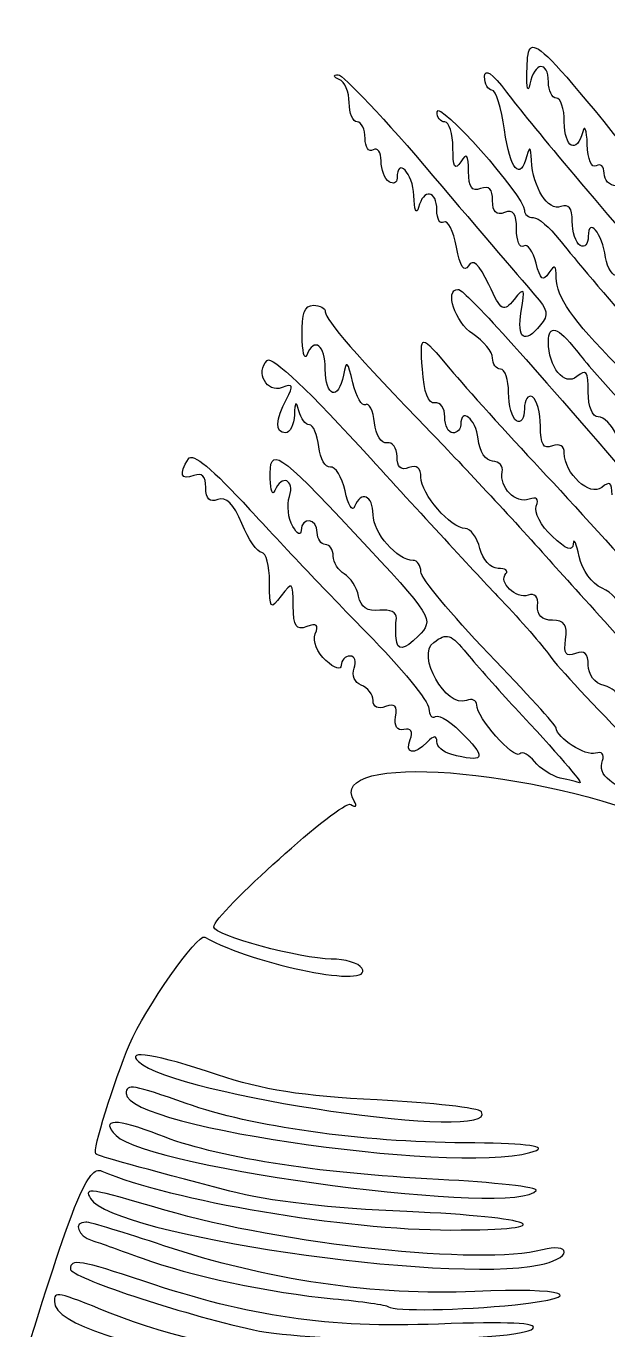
# Model space of a CAD drawing. Extents: x 131 to 482, y 16 to 824.
# Drawn here: x 152.1 to 210.5, y 332.1 to 462.9 of the extents above; entities that cross this region are included whole.
import ezdxf

# ---------------------------------------------------------------- set-up
doc = ezdxf.new("R2010")
doc.units = 0
doc.layers.add('Vrstva_1', color=7, linetype='CONTINUOUS')

msp = doc.modelspace()

# ---------------------------------------------------------------- linework, layer by layer
at = {"layer": 'Vrstva_1', "color": 7}
for points in [[(201.820314, 434.285745)], [(194.742913, 389.837169)], [(205.742897, 387.44606)], [(197.820147, 353.960731)], [(203.342916, 350.085713)], [(203.331577, 346.06732)], [(203.642878, 338.585669)], [(201.203722, 334.597351)]]:
    msp.add_lwpolyline(points, close=True, dxfattribs=at)
for points in [[(189.248094, 401.48555), (189.248122, 401.485748)], [(202.988727, 332.21143), (202.988727, 332.211543)]]:
    msp.add_lwpolyline(points, dxfattribs=at)
for points in [[(202.396229, 458.285896), (202.508481, 462.858378), (202.461426, 462.903506), (218.484289, 442.900942)], [(204.542906, 457.285748), (204.542906, 459.466554), (203.141514, 459.315439), (202.68834, 457.085906)], [(183.542916, 457.555918), (182.96428, 457.789493), (182.912321, 457.986019), (183.419609, 458.022557)], [(183.419609, 458.022557), (183.90181, 458.05714), (188.192755, 453.495742), (192.955073, 447.885723)], [(198.1429, 457.828271), (198.1429, 458.709477), (198.898872, 458.177244), (200.342897, 456.27942)], [(202.68834, 457.085906), (202.48708, 456.095906), (202.355694, 456.635906), (202.396229, 458.285896)], [(184.542894, 455.219065), (184.542894, 456.282397), (184.092894, 457.333965), (183.542916, 457.555918)], [(198.867832, 456.485754), (198.469111, 456.485754), (198.1429, 457.089874), (198.1429, 457.828271)], [(205.3429, 455.685761), (204.902906, 455.685761), (204.542906, 456.405761), (204.542906, 457.285748)], [(193.364566, 454.285757), (193.39433, 455.669348), (202.142897, 445.835055), (202.142897, 444.417789)], [(200.142913, 452.485757), (199.840343, 454.685754), (199.266554, 456.485754), (198.867832, 456.485754)], [(200.342897, 456.27942), (202.773152, 453.085427), (208.801848, 445.908756), (218.54291, 434.61377)], [(206.142894, 453.285751), (206.142894, 454.605761), (205.782894, 455.685761), (205.3429, 455.685761)], [(185.342916, 453.285723), (184.902894, 453.285723), (184.542894, 454.155732), (184.542894, 455.219065)], [(194.142903, 453.285751), (193.70291, 453.285751), (193.352661, 453.735751), (193.364566, 454.285757)], [(186.14291, 451.63851), (186.14291, 452.544491), (185.78291, 453.285723), (185.342916, 453.285723)], [(194.955143, 450.685757), (194.949473, 452.115751), (194.582897, 453.285751), (194.142903, 453.285751)], [(207.991451, 452.285745), (207.396686, 450.009836), (206.142894, 450.688082), (206.142894, 453.285751)], [(208.450097, 451.038529), (208.399073, 452.494517), (208.192711, 453.055748), (207.991451, 452.285745)], [(186.942903, 450.485717), (186.50291, 450.213874), (186.14291, 450.732614), (186.14291, 451.63851)], [(202.391439, 449.885764), (201.712343, 447.287017), (200.696349, 448.461836), (200.142913, 452.485757)], [(187.742897, 449.380148), (187.742897, 450.260164), (187.382897, 450.757672), (186.942903, 450.485717)], [(195.742919, 449.285754), (195.154418, 448.375153), (194.96444, 448.712787), (194.955143, 450.685757)], [(196.530667, 448.310863), (196.522163, 450.008986), (196.348399, 450.22269), (195.742919, 449.285754)], [(202.850113, 449.433156), (202.782081, 450.78857), (202.659058, 450.910035), (202.391439, 449.885764)], [(209.342897, 448.885757), (208.876825, 448.597701), (208.504182, 449.496255), (208.450097, 451.038529)], [(188.542919, 447.285742), (188.102897, 447.557584), (187.742897, 448.500161), (187.742897, 449.380148)], [(191.035706, 445.885739), (190.954352, 448.165474), (189.342913, 449.834032), (189.342913, 447.638513)], [(205.804267, 444.798595), (204.501209, 444.298564), (202.988415, 446.671871), (202.850113, 449.433156)], [(210.142919, 448.132989), (210.142919, 448.818945), (209.782919, 449.157685), (209.342897, 448.885757)], [(189.342913, 447.638513), (189.342913, 447.172554), (188.982913, 447.013786), (188.542919, 447.285742)], [(192.955073, 447.885723), (197.717391, 442.275732), (202.325732, 436.886277), (203.195798, 435.909175)], [(197.742903, 446.596441), (196.859032, 446.257276), (196.539681, 446.708976), (196.530667, 448.310863)], [(211.34291, 446.885745), (210.682919, 446.885745), (210.142919, 447.447005), (210.142919, 448.132989)], [(193.34291, 444.438539), (193.34291, 446.445921), (192.001243, 446.625354), (191.49438, 444.68572)], [(198.942894, 445.39645), (198.942894, 446.543773), (198.572037, 446.91463), (197.742903, 446.596441)], [(191.49438, 444.68572), (191.293121, 443.915745), (191.086758, 444.45583), (191.035706, 445.885739)], [(200.142913, 444.19646), (199.313751, 443.878299), (198.942894, 444.249184), (198.942894, 445.39645)], [(206.942916, 443.307855), (206.942916, 444.646517), (206.594963, 445.102044), (205.804267, 444.798595)], [(194.055199, 443.231546), (193.663423, 442.989468), (193.34291, 443.532586), (193.34291, 444.438539)], [(201.342903, 442.524132), (201.342903, 444.091294), (201.024658, 444.534803), (200.142913, 444.19646)], [(202.142897, 444.417789), (202.142897, 444.015184), (202.541108, 443.68577), (203.02776, 443.68577)], [(203.02776, 443.68577), (203.51444, 443.68577), (204.68444, 442.699512), (205.627782, 441.494079)], [(210.294147, 439.685773), (209.943558, 442.131165), (208.542903, 443.820983), (208.542903, 441.798548)], [(195.318573, 440.73411), (195.015464, 442.349802), (194.446947, 443.473654), (194.055199, 443.231546)], [(202.057574, 440.833011), (201.664494, 440.590082), (201.342903, 441.351099), (201.342903, 442.524132)], [(207.74291, 440.885764), (207.302916, 441.157606), (206.942916, 442.247641), (206.942916, 443.307855)], [(203.312529, 439.121962), (203.015373, 440.305965), (202.450626, 441.07594), (202.057574, 440.833011)], [(205.627782, 441.494079), (206.571095, 440.288646), (209.862913, 436.382617), (212.942897, 432.814025)], [(208.542903, 441.798548), (208.542903, 441.024576), (208.182903, 440.613836), (207.74291, 440.885764)], [(196.518705, 438.846605), (196.08336, 438.142224), (195.688239, 438.763833), (195.318573, 440.73411)], [(211.513158, 437.869502), (211.000399, 437.768306), (210.451867, 438.585761), (210.294147, 439.685773)], [(198.554604, 436.974123), (197.567552, 439.054157), (196.98061, 439.593987), (196.518705, 438.846605)], [(204.585625, 438.127483), (204.010787, 437.218866), (203.736365, 437.433222), (203.312529, 439.121962)], [(205.330654, 437.648485), (205.322151, 438.951061), (205.168513, 439.04897), (204.585625, 438.127483)], [(211.470582, 428.852183), (206.929366, 433.445868), (205.345111, 435.71554), (205.330654, 437.648485)], [(196.94291, 432.012104), (195.17718, 433.169065), (194.08244, 436.485685), (195.466286, 436.485685)], [(195.466286, 436.485685), (196.08336, 436.485685), (201.163158, 430.893156), (212.54273, 417.685663)], [(201.099577, 435.468643), (200.023036, 434.151326), (199.843773, 434.25737), (198.554604, 436.974123)], [(201.820314, 434.285773), (202.217788, 436.648564), (202.152053, 436.756479), (201.099577, 435.468643)], [(203.195798, 435.909175), (204.50033, 434.444173), (204.599684, 433.918091), (203.762358, 432.909184)], [(179.806059, 431.885679), (179.760421, 434.047068), (180.078469, 434.885669), (180.942894, 434.885669)], [(180.942894, 434.885669), (181.602913, 434.885669), (182.142913, 434.590526), (182.142913, 434.229761)], [(182.142913, 434.229761), (182.142913, 433.411937), (185.292431, 429.816416), (192.780658, 422.085685)], [(203.762358, 432.909184), (202.127873, 430.939757), (201.350132, 431.491011), (201.820314, 434.285745)], [(180.272727, 429.885666), (180.050774, 429.335688), (179.840812, 430.235688), (179.806059, 431.885679)], [(191.889955, 428.485663), (191.637105, 432.085663), (191.637105, 432.085663), (194.676894, 428.485663)], [(198.942894, 429.593669), (198.942894, 430.203061), (198.042894, 431.291367), (196.94291, 432.012104)], [(204.542906, 431.233087), (204.542906, 433.020019), (205.49753, 432.725102), (207.342913, 430.368038)], [(182.142913, 428.485663), (182.142913, 430.902652), (181.021754, 431.741934), (180.272727, 429.885666)], [(207.398699, 427.731987), (206.159363, 426.703436), (204.542906, 428.685165), (204.542906, 431.233087)], [(177.805593, 426.620466), (176.277351, 426.034035), (175.102333, 428.165178), (176.295861, 429.358706)], [(176.295861, 429.358706), (176.783165, 429.846038), (180.568522, 426.265285), (186.712673, 419.504939)], [(184.919335, 427.098671), (184.384806, 429.334781), (184.255546, 429.441534), (183.96627, 427.885682)], [(199.742916, 428.485663), (199.302894, 428.485663), (198.942894, 428.984277), (198.942894, 429.593669)], [(207.342913, 430.368038), (208.2229, 429.244016), (210.0229, 427.174554), (211.34291, 425.76925)], [(183.96627, 427.885682), (183.476217, 425.249745), (182.142913, 425.688491), (182.142913, 428.485663)], [(193.14284, 425.085676), (192.489284, 424.954998), (192.055243, 426.132822), (191.889955, 428.485663)], [(194.676894, 428.485663), (196.348825, 426.505663), (200.422636, 421.996252), (203.729788, 418.464709)], [(200.54291, 426.132879), (200.54291, 427.426923), (200.18291, 428.485663), (199.742916, 428.485663)], [(208.542903, 426.183619), (208.542903, 428.259203), (208.349297, 428.521011), (207.398699, 427.731987)], [(178.235892, 425.459565), (178.994755, 426.877512), (178.930097, 427.051984), (177.805593, 426.620466)], [(186.185854, 424.912224), (185.829369, 424.691972), (185.259436, 425.675792), (184.919335, 427.098671)], [(178.142916, 422.085685), (177.09268, 422.085685), (177.12868, 423.390557), (178.235892, 425.459565)], [(179.494362, 424.285682), (179.219117, 425.339206), (179.105533, 425.24022), (179.035716, 423.885685)], [(201.342903, 423.285676), (200.90291, 423.557518), (200.54291, 424.838863), (200.54291, 426.132879)], [(202.942919, 425.685685), (202.502897, 425.957528), (202.142897, 425.417528), (202.142897, 424.485666)], [(203.742913, 422.752876), (203.742913, 424.093975), (203.382913, 425.413729), (202.942919, 425.685685)], [(209.553199, 423.685672), (208.955174, 423.685672), (208.542903, 424.705011), (208.542903, 426.183619)], [(180.548425, 422.885679), (180.169914, 422.885679), (179.695593, 423.515679), (179.494362, 424.285682)], [(187.088462, 423.099241), (186.948431, 424.316693), (186.54234, 425.132532), (186.185854, 424.912224)], [(194.142847, 423.685672), (194.142847, 424.565688), (193.692847, 425.195688), (193.14284, 425.085676)], [(197.489713, 421.485676), (197.256988, 423.50709), (195.742862, 424.720687), (195.742862, 422.885679)], [(202.142897, 424.485666), (202.142897, 423.553748), (201.782897, 423.013748), (201.342903, 423.285676)], [(179.035716, 423.885685), (178.984692, 422.895685), (178.58291, 422.085685), (178.142916, 422.085685)], [(181.489782, 420.685682), (181.350601, 421.895679), (180.926935, 422.885679), (180.548425, 422.885679)], [(188.342906, 421.085679), (187.779266, 420.97286), (187.231867, 421.8516), (187.088462, 423.099241)], [(194.94284, 422.085685), (194.502847, 422.085685), (194.142847, 422.805685), (194.142847, 423.685672)], [(195.742862, 422.885679), (195.742862, 422.445685), (195.382862, 422.085685), (194.94284, 422.085685)], [(204.942903, 420.774973), (204.037999, 420.427729), (203.742913, 420.914154), (203.742913, 422.752876)], [(211.360456, 421.885672), (210.922135, 422.875672), (210.108875, 423.685672), (209.553199, 423.685672)], [(192.780658, 422.085685), (195.977117, 418.785676), (201.461278, 412.87765), (204.96765, 408.95674)], [(198.942837, 419.24931), (198.240412, 419.271987), (197.63788, 420.197868), (197.489713, 421.485676)], [(168.391536, 419.468173), (168.818037, 420.139559), (170.777288, 418.524661), (174.579284, 414.36788)], [(176.606028, 417.485622), (176.509933, 420.831865), (177.332689, 420.302466), (185.025917, 412.067679)], [(182.649152, 418.654432), (182.150708, 418.561739), (181.628991, 419.475685), (181.489782, 420.685682)], [(189.342913, 419.710791), (189.342913, 420.576973), (188.892913, 421.195663), (188.342906, 421.085679)], [(206.142894, 420.069713), (206.142894, 420.777269), (205.671237, 421.054469), (204.942903, 420.774973)], [(209.89588, 416.612636), (208.713634, 415.631452), (206.142894, 417.999515), (206.142894, 420.069713)], [(168.942903, 417.796413), (167.630803, 417.292894), (167.418516, 417.936444), (168.391536, 419.468173)], [(184.123933, 416.254422), (183.811243, 417.667238), (183.147596, 418.747238), (182.649152, 418.654432)], [(186.712673, 419.504939), (192.020888, 413.66435), (197.926191, 407.265676), (199.835609, 405.285676)], [(190.542903, 418.596378), (189.726667, 418.28315), (189.342913, 418.639465), (189.342913, 419.710791)], [(191.742894, 417.622819), (191.742894, 418.568854), (191.334535, 418.900167), (190.542903, 418.596378)], [(199.91478, 418.165115), (200.040072, 418.741427), (199.602856, 419.229326), (198.942837, 419.24931)], [(170.142894, 416.596394), (170.142894, 417.743717), (169.772037, 418.114573), (168.942903, 417.796413)], [(177.072695, 416.285632), (176.850743, 415.735625), (176.64078, 416.274293), (176.606028, 417.485622)], [(178.547987, 415.701751), (179.089773, 417.408718), (177.741247, 417.942425), (177.072695, 416.285632)], [(196.19564, 412.485676), (194.759297, 412.485676), (191.742894, 415.965713), (191.742894, 417.622819)], [(202.610415, 415.422312), (201.275666, 414.91012), (199.581511, 416.633896), (199.91478, 418.165115)], [(203.729788, 418.464709), (207.036969, 414.933194), (212.082837, 409.36629), (214.942853, 406.093833)], [(171.347278, 415.398076), (170.513184, 415.078016), (170.142894, 415.446548), (170.142894, 416.596394)], [(185.084368, 414.685672), (184.868935, 414.135666), (184.436651, 414.841578), (184.123933, 416.254422)], [(186.942903, 413.863455), (186.942903, 415.81012), (185.734494, 416.344706), (185.084368, 414.685672)], [(210.942913, 415.849068), (210.942913, 417.103483), (210.700267, 417.280337), (209.89588, 416.612636)], [(173.758003, 412.97298), (172.92062, 414.977074), (172.183243, 415.718872), (171.347278, 415.398076)], [(178.869776, 412.701761), (178.416317, 413.480636), (178.271524, 414.830636), (178.547987, 415.701751)], [(203.328346, 414.736356), (203.612377, 415.47651), (203.365763, 415.712154), (202.610415, 415.422312)], [(174.579284, 414.36788), (177.639284, 411.022346), (182.9329, 405.450255), (186.342894, 401.985411)], [(181.342891, 412.085764), (181.342891, 413.525395), (179.753477, 413.721099), (179.718554, 412.285606)], [(190.952056, 409.285672), (189.388352, 409.285672), (186.942903, 412.077969), (186.942903, 413.863455)], [(204.919262, 411.70782), (203.806295, 412.753408), (203.090377, 414.116249), (203.328346, 414.736356)], [(175.75365, 410.085694), (175.319552, 410.085694), (174.421508, 411.384983), (173.758003, 412.97298)], [(179.718554, 412.285606), (179.70438, 411.735628), (179.323206, 411.922885), (178.869776, 412.701761)], [(197.671414, 410.485663), (197.395319, 411.585676), (196.731247, 412.485676), (196.19564, 412.485676)], [(182.142884, 410.885773), (181.702891, 410.885773), (181.342891, 411.425773), (181.342891, 412.085764)], [(182.942878, 409.725524), (182.942878, 410.36366), (182.582878, 410.885773), (182.142884, 410.885773)], [(185.025917, 412.067679), (193.04788, 403.481055), (193.126286, 403.354743), (191.464305, 401.692762)], [(207.037508, 410.946236), (206.96976, 410.13102), (206.367001, 410.347729), (204.919262, 411.70782)], [(207.639558, 409.685669), (207.360629, 411.005679), (207.089552, 411.57292), (207.037508, 410.946236)], [(176.5429, 407.132787), (176.5429, 408.756898), (176.187747, 410.085694), (175.75365, 410.085694)], [(184.053719, 407.925524), (183.44274, 408.277389), (182.942878, 409.087389), (182.942878, 409.725524)], [(199.491483, 408.485679), (198.752717, 408.485679), (197.95278, 409.364702), (197.671414, 410.485663)], [(209.944891, 406.495984), (208.893719, 406.957663), (207.936176, 408.282548), (207.639558, 409.685669)], [(191.742894, 408.144557), (191.742894, 408.772176), (191.387004, 409.285672), (190.952056, 409.285672)], [(200.283171, 407.959285), (200.572702, 408.248787), (200.216557, 408.485679), (199.491483, 408.485679)], [(204.96765, 408.95674), (208.47405, 405.03583), (215.75291, 397.053694), (221.142903, 391.218718)], [(177.717464, 405.732813), (176.616374, 404.277052), (176.5429, 404.364643), (176.5429, 407.132787)], [(178.917454, 404.710809), (178.894777, 407.148066), (178.829297, 407.20269), (177.717464, 405.732813)], [(185.486519, 405.685757), (185.309354, 406.565773), (184.66467, 407.57366), (184.053719, 407.925524)], [(198.535612, 399.944551), (194.799634, 403.826939), (191.742894, 407.516939), (191.742894, 408.144557)], [(202.521662, 405.78823), (201.330913, 405.331285), (199.464951, 407.141065), (200.283171, 407.959285)], [(187.60998, 404.282409), (186.358314, 404.14578), (185.710201, 404.574094), (185.486519, 405.685757)], [(203.46319, 404.740687), (203.538308, 405.648822), (203.184261, 406.042526), (202.521662, 405.78823)], [(211.74285, 404.445657), (211.74285, 405.138983), (210.933757, 406.061632), (209.944891, 406.495984)], [(180.281798, 402.649682), (179.203442, 402.235909), (178.937949, 402.638343), (178.917454, 404.710809)], [(189.282421, 403.482416), (189.35839, 404.068819), (188.669968, 404.398091), (187.60998, 404.282409)], [(199.835609, 405.285676), (201.744998, 403.305676), (203.938362, 400.785676), (204.709754, 399.685663)], [(204.942903, 403.275883), (203.888358, 403.281553), (203.383905, 403.781698), (203.46319, 404.740687)], [(181.135735, 401.899748), (181.494828, 402.835493), (181.273215, 403.030148), (180.281798, 402.649682)], [(189.248122, 401.485748), (189.195965, 402.035754), (189.211272, 402.934252), (189.282421, 403.482416)], [(206.273628, 401.363688), (206.479706, 402.820186), (206.167895, 403.268372), (204.942903, 403.275883)], [(182.196856, 399.236882), (181.301987, 400.046712), (180.855048, 401.168296), (181.135735, 401.899748)], [(186.342894, 401.985411), (189.752916, 398.520567), (192.542916, 395.124463), (192.542916, 394.438479)], [(191.464305, 401.692762), (189.995193, 400.22365), (189.373215, 400.165512), (189.248094, 401.48555)], [(193.026223, 401.05097), (194.382941, 402.04783), (194.736677, 401.929143), (196.380346, 399.925559)], [(196.309395, 395.238954), (194.251243, 394.449165), (191.256469, 399.750633), (193.026223, 401.05097)], [(207.273606, 399.948378), (206.29724, 399.573723), (206.066472, 399.900189), (206.273628, 401.363688)], [(183.7429, 398.76171), (183.7429, 398.226983), (183.091584, 398.427165), (182.196856, 399.236882)], [(184.6285, 399.685691), (184.141423, 399.685691), (183.7429, 399.269906), (183.7429, 398.76171)], [(185.04199, 398.455427), (185.301643, 399.132085), (185.115691, 399.685691), (184.6285, 399.685691)], [(196.380346, 399.925559), (197.390954, 398.693679), (199.561243, 396.245764), (201.20324, 394.485761)], [(205.335615, 392.463468), (205.33278, 392.695625), (202.27159, 396.062164), (198.535612, 399.944551)], [(204.709754, 399.685663), (205.481146, 398.585679), (209.248333, 394.544835), (213.081256, 390.706072)], [(208.542903, 398.785663), (208.542903, 399.963515), (208.179814, 400.296132), (207.273606, 399.948378)], [(185.756406, 396.769861), (185.08125, 397.028948), (184.773351, 397.755383), (185.04199, 398.455427)], [(210.133905, 396.71983), (209.19473, 396.96531), (208.542903, 397.811792), (208.542903, 398.785663)], [(186.942903, 395.225235), (186.942903, 395.824365), (186.408969, 396.51942), (185.756406, 396.769861)], [(211.318617, 395.646378), (211.541987, 396.007937), (211.00896, 396.490989), (210.133905, 396.71983)], [(188.202932, 394.619443), (187.436415, 394.32532), (186.942903, 394.562466), (186.942903, 395.225235)], [(197.342906, 394.776142), (197.342906, 395.248819), (196.877826, 395.45708), (196.309395, 395.238954)], [(189.20291, 393.59435), (189.391414, 394.687956), (189.116169, 394.969946), (188.202932, 394.619443)], [(192.542916, 394.438479), (192.542916, 393.752523), (192.84781, 393.37971), (193.220481, 393.610054)], [(193.220481, 393.610054), (193.593152, 393.84051), (194.920503, 392.961628), (196.170157, 391.657266)], [(201.662198, 389.871723), (201.076021, 389.285546), (197.342906, 393.524391), (197.342906, 394.776142)], [(201.20324, 394.485761), (205.328727, 390.063742), (208.086866, 386.867991), (207.682362, 386.97857)], [(190.041058, 392.318419), (189.352551, 392.172435), (189.039889, 392.648485), (189.20291, 393.59435)], [(190.666154, 391.318441), (190.967193, 392.102929), (190.739854, 392.466529), (190.041058, 392.318419)], [(192.3829, 391.045748), (191.038229, 389.701077), (190.102541, 389.849698), (190.666154, 391.318441)], [(193.34291, 391.104425), (193.34291, 391.740293), (193.060012, 391.723002), (192.3829, 391.045748)], [(196.170157, 391.657266), (198.371344, 389.359729), (198.064947, 388.96903), (194.742913, 389.837169)], [(209.281357, 389.931817), (208.300881, 389.605011), (205.352311, 391.496854), (205.335615, 392.463468)], [(185.040346, 385.128142), (181.983237, 390.074627), (203.337785, 388.49023), (216.595536, 382.786894)], [(194.742913, 389.837225), (193.97291, 390.038485), (193.34291, 390.608674), (193.34291, 391.104425)], [(203.15118, 389.09486), (202.60571, 389.795613), (201.935684, 390.145209), (201.662198, 389.871723)], [(209.978623, 389.192825), (210.193773, 389.838161), (209.908324, 390.140787), (209.281357, 389.931817)], [(205.742897, 387.44606), (204.86291, 387.652139), (203.696623, 388.394079), (203.15118, 389.09486)], [(215.342906, 384.817918), (210.625744, 386.78091), (209.484828, 387.711411), (209.978623, 389.192825)], [(207.682362, 386.97857), (207.495558, 387.029594), (206.622913, 387.239924), (205.742897, 387.44606)], [(170.942916, 372.485083), (170.942916, 373.773288), (183.839958, 385.320246), (184.691203, 384.794164)], [(184.691203, 384.794164), (185.227036, 384.462992), (185.368088, 384.598006), (185.040346, 385.128142)], [(162.492951, 360.717109), (164.037889, 364.326236), (169.330031, 371.86937), (170.042094, 371.477225)], [(182.748166, 369.285817), (179.717221, 369.285817), (170.942916, 371.663688), (170.942916, 372.485083)], [(170.042094, 371.477225), (175.246617, 368.6112), (187.11508, 366.265587), (185.821461, 368.358718)], [(185.821461, 368.358718), (185.506333, 368.868614), (184.123338, 369.285817), (182.748166, 369.285817)], [(159.088484, 349.726706), (158.73798, 350.003934), (160.913769, 357.028016), (162.492951, 360.717109)], [(171.314991, 357.669638), (165.165936, 359.733798), (162.002047, 360.25835), (163.382916, 358.984715)], [(163.382916, 358.984715), (167.049984, 355.602359), (199.754311, 350.831197), (197.820147, 353.960731)], [(187.361864, 355.144649), (179.760421, 355.529906), (175.861565, 356.143408), (171.314991, 357.669638)], [(168.170632, 354.789723), (162.850059, 356.680573), (162.1429, 356.797077), (162.1429, 355.782756)], [(162.1429, 355.782756), (162.1429, 352.304164), (197.218522, 347.453972), (203.342916, 350.085713)], [(196.142916, 350.835137), (185.668985, 350.908838), (174.745508, 352.453096), (168.170632, 354.789723)], [(197.820147, 353.960731), (197.590825, 354.331984), (192.884462, 354.864756), (187.361864, 355.144649)], [(165.438856, 351.634167), (161.186576, 353.323814), (159.41118, 353.297395), (161.138415, 351.570104)], [(161.138415, 351.570104), (164.462491, 348.246), (201.678355, 343.39235), (203.331577, 346.06732)], [(193.514803, 347.16342), (181.003272, 347.804646), (171.112995, 349.379546), (165.438856, 351.634167)], [(203.342916, 350.085713), (204.373111, 350.5284), (201.809089, 350.795282), (196.142916, 350.835137)], [(172.542903, 345.99515), (163.571873, 348.337502), (159.372147, 349.502287), (159.088484, 349.726706)], [(152.0953, 329.685817), (156.917684, 345.197622), (158.328261, 348.59211), (159.706947, 348.002816)], [(159.706947, 348.002816), (166.640462, 345.039335), (184.074525, 342.097342), (194.742913, 342.090539)], [(203.331577, 346.067405), (203.526884, 346.383496), (199.109373, 346.876696), (193.514803, 347.16342)], [(166.036881, 344.087745), (158.421379, 346.322523), (157.847505, 346.410822), (158.573373, 345.236343)], [(190.342919, 343.935723), (182.657798, 344.256661), (176.450576, 344.974847), (172.542903, 345.99515)], [(158.573373, 345.236343), (160.826973, 341.58994), (194.108434, 336.678803), (203.642878, 338.585669)], [(158.097351, 342.885713), (156.792847, 342.885713), (157.27794, 341.49274), (158.742884, 341.032025)], [(165.931631, 340.513767), (162.037735, 341.818328), (158.512314, 342.885713), (158.097351, 342.885713)], [(203.942869, 340.09268), (197.800815, 338.511203), (177.888875, 340.609833), (166.036881, 344.087745)], [(194.742913, 342.090539), (206.46474, 342.082035), (203.34147, 343.39286), (190.342919, 343.935723)], [(158.742884, 341.032025), (159.512888, 340.789946), (161.762888, 339.99429), (163.742888, 339.264085)], [(197.148733, 335.920309), (187.264607, 335.446157), (176.196081, 337.07486), (165.931631, 340.513767)], [(206.142866, 339.872428), (206.142866, 340.334674), (205.235467, 340.425524), (203.942869, 340.09268)], [(163.926034, 336.942113), (157.565373, 339.067417), (156.542888, 339.238885), (156.542888, 338.180173)], [(163.742888, 339.264085), (168.550021, 337.491269), (176.570623, 335.790652), (182.942878, 335.193052)], [(203.642878, 338.585698), (205.01788, 338.860658), (206.142866, 339.43972), (206.142866, 339.872428)], [(156.542888, 338.180173), (156.542888, 337.355632), (167.443036, 333.735959), (174.942884, 332.069981)], [(193.514604, 332.65508), (182.266503, 332.248904), (174.683968, 333.347528), (163.926034, 336.942113)], [(201.203722, 334.597408), (209.01765, 335.414126), (206.143517, 336.351798), (197.148733, 335.920309)], [(160.555385, 333.743131), (155.162812, 335.93434), (154.942872, 335.980573), (154.942872, 334.923137)], [(182.942878, 335.193052), (185.802866, 334.924894), (188.292875, 334.565943), (188.47622, 334.395524)], [(154.942872, 334.923137), (154.942872, 330.25612), (186.623297, 325.746794), (199.703514, 328.551987)], [(202.342881, 330.599055), (191.194815, 327.457814), (172.57604, 328.858696), (160.555385, 333.743131)], [(188.47622, 334.395524), (188.987788, 333.920013), (195.748872, 334.027247), (201.203722, 334.597351)], [(202.988727, 332.211543), (203.542135, 332.76498), (200.500929, 332.907364), (193.514604, 332.65508)], [(174.942884, 332.069981), (180.874239, 330.752438), (201.63439, 330.857206), (202.988727, 332.21143)]]:
    msp.add_open_spline(points, degree=3, dxfattribs=at)

doc.saveas('drawing.dxf')
